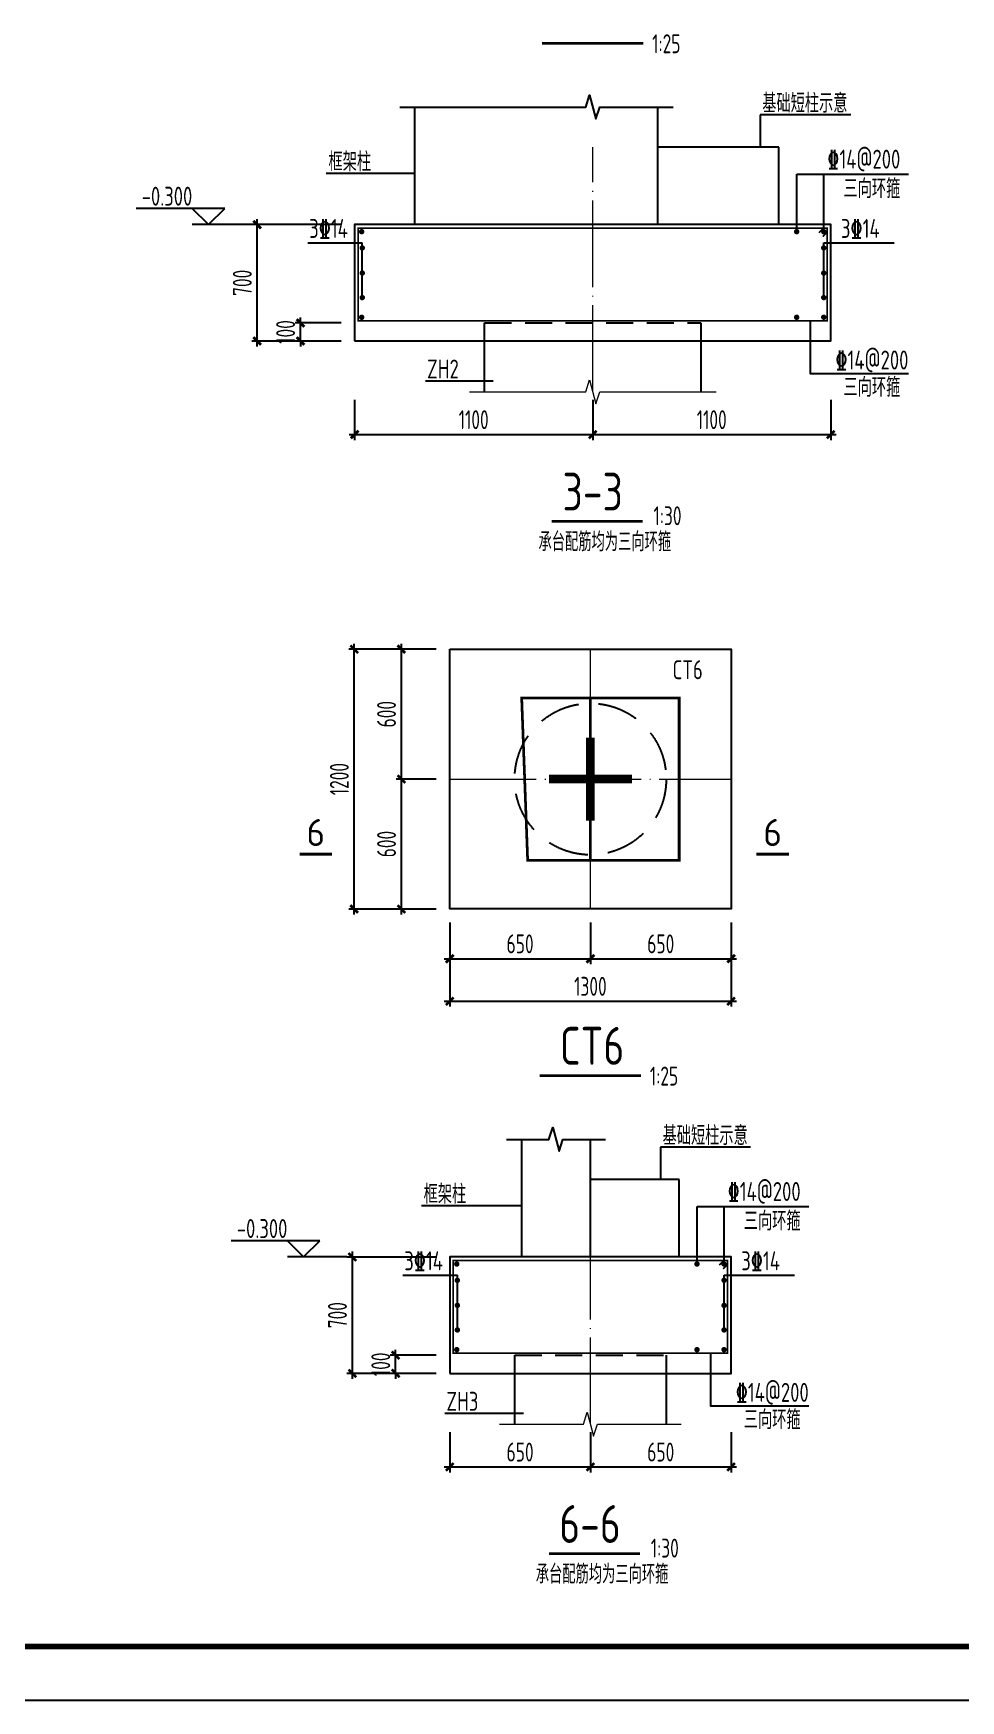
# Model space of a CAD drawing. Extents: x -3102990 to -851544, y -5293060 to -2540151.
# Drawn here: x -2413411 to -2396272, y -2672902 to -2642095 of the extents above; entities that cross this region are included whole.
import ezdxf
from ezdxf.enums import TextEntityAlignment as Align

# ---------------------------------------------------------------- set-up
doc = ezdxf.new("R2010")
doc.units = 0
doc.header["$LTSCALE"] = 1000
doc.header["$PDMODE"] = 1
doc.linetypes.add('DASHED', pattern=[0.75, 0.5, -0.25])
doc.linetypes.add('DOTE', pattern=[2.42, 2, -0.2, 0.02, -0.2])
doc.layers.get('0').update_dxf_attribs({"linetype": 'CONTINUOUS'})
doc.layers.get('Defpoints').update_dxf_attribs({"linetype": 'CONTINUOUS'})
for name, color, linetype in [('AXIS', 253, 'DOTE'), ('BASE_DE', 7, 'CONTINUOUS'), ('COLU', 7, 'CONTINUOUS'), ('COLU_DE_TH', 7, 'CONTINUOUS'), ('DIM', 3, 'CONTINUOUS'), ('NUM', 7, 'CONTINUOUS'), ('PILE_DE', 7, 'CONTINUOUS'), ('PILE_DE_DASH', 9, 'DASHED'), ('PUB_TITLE', 4, 'CONTINUOUS'), ('REIN', 1, 'CONTINUOUS'), ('TEXT', 7, 'CONTINUOUS'), ('THICK', 6, 'CONTINUOUS'), ('THIN', 7, 'CONTINUOUS')]:
    doc.layers.add(name, color=color, linetype=linetype)
doc.layers.add('yichutu', color=7, linetype='CONTINUOUS', true_color=0xffffff, plot=False)
doc.styles.add('TSSD_Dimension', font='tssdeng.shx', dxfattribs={"width": 0.7, "bigfont": 'Hztxt.shx'})
doc.styles.add('TSSD_Label', font='tssdeng.shx', dxfattribs={"width": 0.75, "bigfont": 'hztxt.shx'})
doc.styles.add('TSSD_Norm', font='Tssdeng.shx', dxfattribs={"width": 0.75, "bigfont": 'hztxt.shx'})
doc.styles.add('TSSD_Rein', font='Tssdeng.shx', dxfattribs={"width": 0.75, "bigfont": 'hztxt.shx'})
doc.dimstyles.new('TSSD_25_100', dxfattribs={"dimtxt": 350, "dimasz": 100, "dimexe": 100, "dimexo": 250, "dimgap": 100, "dimtad": 1, "dimdec": 0, "dimlfac": 0.25, "dimzin": 0, "dimdsep": 46, "dimtxsty": 'TSSD_Dimension', "dimblk": 'ARCHTICK', "dimcen": 0, "dimdle": 100, "dimclrt": 7, "dimadec": 0, "dimazin": 0, "dimtfac": 1, "dimtdec": 0, "dimtix": 1, "dimtmove": 2, "dimatfit": 3, "dimfxl": 1, "dimtolj": 1, "dimtzin": 0, "dimarcsym": 0})
doc.dimstyles.new('TSSD_30_100', dxfattribs={"dimtxt": 350, "dimasz": 100, "dimexe": 100, "dimexo": 250, "dimgap": 100, "dimtad": 1, "dimdec": 0, "dimlfac": 0.3, "dimzin": 0, "dimdsep": 46, "dimtxsty": 'TSSD_Dimension', "dimblk": 'ARCHTICK', "dimcen": 0, "dimdle": 100, "dimclrt": 7, "dimadec": 0, "dimazin": 0, "dimtfac": 1, "dimtdec": 0, "dimtix": 1, "dimtmove": 2, "dimatfit": 3, "dimfxl": 1, "dimtolj": 1, "dimtzin": 0, "dimarcsym": 0})

# ---------------------------------------------------------------- blocks, each defined once
blk = doc.blocks.new('_ArchTick')
at = {"color": 0, "const_width": 0.5}
blk.add_lwpolyline([(-0.71, -0.71), (0.71, 0.71)], dxfattribs=at)
blk = doc.blocks.new('*D2198')
at = {"layer": 'Defpoints', "color": 0}
for p in [(-2409273, -2645630), (-2407473, -2645630), (-2407473, -2647780)]:
    blk.add_point(p, dxfattribs=at)
at = {"layer": 'DIM', "color": 0, "lineweight": -2}
for p, q in [((-2407723, -2645630), (-2409373, -2645630)), ((-2409273, -2647880), (-2409273, -2645530)), ((-2407723, -2647780), (-2409373, -2647780))]:
    blk.add_line(p, q, dxfattribs=at)
at = {"layer": 'DIM', "color": 0, "lineweight": -2, "xscale": 100, "yscale": 100, "zscale": 100}
for p, rotation in [((-2409273, -2645630), 90), ((-2409273, -2647780), 270)]:
    blk.add_blockref('_ArchTick', p, dxfattribs=dict(at, rotation=rotation))
at = {"layer": 'DIM', "color": 7, "insert": (-2409548, -2646705), "char_height": 350, "attachment_point": 5, "rotation": 90, "style": 'TSSD_Dimension'}
blk.add_mtext('\\A1;700', dxfattribs=at)
blk = doc.blocks.new('*D2199')
at = {"layer": 'Defpoints', "color": 0}
for p in [(-2408473, -2647446), (-2407473, -2647446), (-2407473, -2647780)]:
    blk.add_point(p, dxfattribs=at)
at = {"layer": 'DIM', "color": 0, "lineweight": -2}
for p, q in [((-2407723, -2647446), (-2408573, -2647446)), ((-2408473, -2647446), (-2408473, -2647346)), ((-2408473, -2647780), (-2408473, -2647446)), ((-2407723, -2647780), (-2408573, -2647780)), ((-2408473, -2647780), (-2408473, -2647880))]:
    blk.add_line(p, q, dxfattribs=at)
at = {"layer": 'DIM', "color": 0, "lineweight": -2, "xscale": 100, "yscale": 100, "zscale": 100}
for p, rotation in [((-2408473, -2647446), 270), ((-2408473, -2647780), 90)]:
    blk.add_blockref('_ArchTick', p, dxfattribs=dict(at, rotation=rotation))
at = {"layer": 'DIM', "color": 7, "insert": (-2408748, -2647613), "char_height": 350, "attachment_point": 5, "rotation": 90, "style": 'TSSD_Dimension'}
blk.add_mtext('\\A1;100', dxfattribs=at)
blk = doc.blocks.new('_reinbk')
blk.add_line((0, 0), (0, 0))
blk = doc.blocks.new('*D2200')
at = {"layer": 'Defpoints', "color": 0, "ltscale": 1.5}
for p in [(-2407473, -2648616), (-2403073, -2648616), (-2403073, -2649509)]:
    blk.add_point(p, dxfattribs=at)
at = {"layer": 'DIM', "color": 0, "lineweight": -2, "ltscale": 1.5}
for p, q in [((-2407473, -2648866), (-2407473, -2649609)), ((-2403073, -2648866), (-2403073, -2649609)), ((-2407573, -2649509), (-2402973, -2649509))]:
    blk.add_line(p, q, dxfattribs=at)
at = {"layer": 'DIM', "color": 0, "lineweight": -2, "ltscale": 1.5, "xscale": 100, "yscale": 100, "zscale": 100, "rotation": 180}
blk.add_blockref('_ArchTick', (-2407473, -2649509), dxfattribs=at)
at = {"layer": 'DIM', "color": 0, "lineweight": -2, "ltscale": 1.5, "xscale": 100, "yscale": 100, "zscale": 100}
blk.add_blockref('_ArchTick', (-2403073, -2649509), dxfattribs=at)
at = {"layer": 'DIM', "color": 7, "ltscale": 1.5, "insert": (-2405273, -2649234), "char_height": 350, "attachment_point": 5, "style": 'TSSD_Dimension'}
blk.add_mtext('\\A1;1100', dxfattribs=at)
blk = doc.blocks.new('*D2201')
at = {"layer": 'Defpoints', "color": 0, "ltscale": 1.5}
for p in [(-2403073, -2648616), (-2398673, -2648616), (-2398673, -2649509)]:
    blk.add_point(p, dxfattribs=at)
at = {"layer": 'DIM', "color": 0, "lineweight": -2, "ltscale": 1.5}
for p, q in [((-2403073, -2648866), (-2403073, -2649609)), ((-2398673, -2648866), (-2398673, -2649609)), ((-2403173, -2649509), (-2398573, -2649509))]:
    blk.add_line(p, q, dxfattribs=at)
at = {"layer": 'DIM', "color": 0, "lineweight": -2, "ltscale": 1.5, "xscale": 100, "yscale": 100, "zscale": 100, "rotation": 180}
blk.add_blockref('_ArchTick', (-2403073, -2649509), dxfattribs=at)
at = {"layer": 'DIM', "color": 0, "lineweight": -2, "ltscale": 1.5, "xscale": 100, "yscale": 100, "zscale": 100}
blk.add_blockref('_ArchTick', (-2398673, -2649509), dxfattribs=at)
at = {"layer": 'DIM', "color": 7, "ltscale": 1.5, "insert": (-2400873, -2649234), "char_height": 350, "attachment_point": 5, "style": 'TSSD_Dimension'}
blk.add_mtext('\\A1;1100', dxfattribs=at)
blk = doc.blocks.new('A$C4DB71547')
at = {"layer": 'REIN', "color": 4, "const_width": 20}
for points in [[(20.9, 106.2), (20.9, -85.5)], [(-75, 10.3), (116.8, 10.3)]]:
    blk.add_lwpolyline(points, dxfattribs=at)
blk = doc.blocks.new('*D2222')
at = {"layer": 'Defpoints', "color": 0, "ltscale": 1.5}
for p in [(-2405715, -2658275), (-2403115, -2658275), (-2403115, -2659194)]:
    blk.add_point(p, dxfattribs=at)
at = {"layer": 'DIM', "color": 0, "lineweight": -2, "ltscale": 1.5}
for p, q in [((-2405715, -2658525), (-2405715, -2659294)), ((-2403115, -2658525), (-2403115, -2659294)), ((-2405815, -2659194), (-2403015, -2659194))]:
    blk.add_line(p, q, dxfattribs=at)
at = {"layer": 'DIM', "color": 0, "lineweight": -2, "ltscale": 1.5, "xscale": 100, "yscale": 100, "zscale": 100, "rotation": 180}
blk.add_blockref('_ArchTick', (-2405715, -2659194), dxfattribs=at)
at = {"layer": 'DIM', "color": 0, "lineweight": -2, "ltscale": 1.5, "xscale": 100, "yscale": 100, "zscale": 100}
blk.add_blockref('_ArchTick', (-2403115, -2659194), dxfattribs=at)
at = {"layer": 'DIM', "color": 7, "ltscale": 1.5, "insert": (-2404415, -2658919), "char_height": 350, "attachment_point": 5, "style": 'TSSD_Dimension'}
blk.add_mtext('\\A1;650', dxfattribs=at)
blk = doc.blocks.new('*D2223')
at = {"layer": 'Defpoints', "color": 0, "ltscale": 1.5}
for p in [(-2403115, -2658275), (-2400515, -2658275), (-2400515, -2659194)]:
    blk.add_point(p, dxfattribs=at)
at = {"layer": 'DIM', "color": 0, "lineweight": -2, "ltscale": 1.5}
for p, q in [((-2403115, -2658525), (-2403115, -2659294)), ((-2400515, -2658525), (-2400515, -2659294)), ((-2403215, -2659194), (-2400415, -2659194))]:
    blk.add_line(p, q, dxfattribs=at)
at = {"layer": 'DIM', "color": 0, "lineweight": -2, "ltscale": 1.5, "xscale": 100, "yscale": 100, "zscale": 100, "rotation": 180}
blk.add_blockref('_ArchTick', (-2403115, -2659194), dxfattribs=at)
at = {"layer": 'DIM', "color": 0, "lineweight": -2, "ltscale": 1.5, "xscale": 100, "yscale": 100, "zscale": 100}
blk.add_blockref('_ArchTick', (-2400515, -2659194), dxfattribs=at)
at = {"layer": 'DIM', "color": 7, "ltscale": 1.5, "insert": (-2401815, -2658919), "char_height": 350, "attachment_point": 5, "style": 'TSSD_Dimension'}
blk.add_mtext('\\A1;650', dxfattribs=at)
blk = doc.blocks.new('*D2224')
at = {"layer": 'Defpoints', "color": 0, "ltscale": 1.5}
for p in [(-2405715, -2658275), (-2400515, -2658275), (-2400515, -2659979)]:
    blk.add_point(p, dxfattribs=at)
at = {"layer": 'DIM', "color": 0, "lineweight": -2, "ltscale": 1.5}
for p, q in [((-2405715, -2658525), (-2405715, -2660079)), ((-2400515, -2658525), (-2400515, -2660079)), ((-2405815, -2659979), (-2400415, -2659979))]:
    blk.add_line(p, q, dxfattribs=at)
at = {"layer": 'DIM', "color": 0, "lineweight": -2, "ltscale": 1.5, "xscale": 100, "yscale": 100, "zscale": 100, "rotation": 180}
blk.add_blockref('_ArchTick', (-2405715, -2659979), dxfattribs=at)
at = {"layer": 'DIM', "color": 0, "lineweight": -2, "ltscale": 1.5, "xscale": 100, "yscale": 100, "zscale": 100}
blk.add_blockref('_ArchTick', (-2400515, -2659979), dxfattribs=at)
at = {"layer": 'DIM', "color": 7, "ltscale": 1.5, "insert": (-2403115, -2659704), "char_height": 350, "attachment_point": 5, "style": 'TSSD_Dimension'}
blk.add_mtext('\\A1;1300', dxfattribs=at)
blk = doc.blocks.new('*D2225')
at = {"layer": 'Defpoints', "color": 0, "ltscale": 1.5}
for p in [(-2406608, -2655875), (-2405715, -2655875), (-2405715, -2658275)]:
    blk.add_point(p, dxfattribs=at)
at = {"layer": 'DIM', "color": 0, "lineweight": -2, "ltscale": 1.5}
for p, q in [((-2405965, -2655875), (-2406708, -2655875)), ((-2406608, -2658375), (-2406608, -2655775)), ((-2405965, -2658275), (-2406708, -2658275))]:
    blk.add_line(p, q, dxfattribs=at)
at = {"layer": 'DIM', "color": 0, "lineweight": -2, "ltscale": 1.5, "xscale": 100, "yscale": 100, "zscale": 100}
for p, rotation in [((-2406608, -2655875), 90), ((-2406608, -2658275), 270)]:
    blk.add_blockref('_ArchTick', p, dxfattribs=dict(at, rotation=rotation))
at = {"layer": 'DIM', "color": 7, "ltscale": 1.5, "insert": (-2406883, -2657075), "char_height": 350, "attachment_point": 5, "rotation": 90, "style": 'TSSD_Dimension'}
blk.add_mtext('\\A1;600', dxfattribs=at)
blk = doc.blocks.new('*D2226')
at = {"layer": 'Defpoints', "color": 0, "ltscale": 1.5}
for p in [(-2406608, -2653475), (-2405715, -2653475), (-2405715, -2655875)]:
    blk.add_point(p, dxfattribs=at)
at = {"layer": 'DIM', "color": 0, "lineweight": -2, "ltscale": 1.5}
for p, q in [((-2406608, -2655975), (-2406608, -2653375)), ((-2405965, -2653475), (-2406708, -2653475)), ((-2405965, -2655875), (-2406708, -2655875))]:
    blk.add_line(p, q, dxfattribs=at)
at = {"layer": 'DIM', "color": 0, "lineweight": -2, "ltscale": 1.5, "xscale": 100, "yscale": 100, "zscale": 100}
for p, rotation in [((-2406608, -2653475), 90), ((-2406608, -2655875), 270)]:
    blk.add_blockref('_ArchTick', p, dxfattribs=dict(at, rotation=rotation))
at = {"layer": 'DIM', "color": 7, "ltscale": 1.5, "insert": (-2406883, -2654675), "char_height": 350, "attachment_point": 5, "rotation": 90, "style": 'TSSD_Dimension'}
blk.add_mtext('\\A1;600', dxfattribs=at)
blk = doc.blocks.new('*D2227')
at = {"layer": 'Defpoints', "color": 0, "ltscale": 1.5}
for p in [(-2407480, -2653475), (-2405715, -2653475), (-2405715, -2658275)]:
    blk.add_point(p, dxfattribs=at)
at = {"layer": 'DIM', "color": 0, "lineweight": -2, "ltscale": 1.5}
for p, q in [((-2407480, -2658375), (-2407480, -2653375)), ((-2405965, -2653475), (-2407580, -2653475)), ((-2405965, -2658275), (-2407580, -2658275))]:
    blk.add_line(p, q, dxfattribs=at)
at = {"layer": 'DIM', "color": 0, "lineweight": -2, "ltscale": 1.5, "xscale": 100, "yscale": 100, "zscale": 100}
for p, rotation in [((-2407480, -2653475), 90), ((-2407480, -2658275), 270)]:
    blk.add_blockref('_ArchTick', p, dxfattribs=dict(at, rotation=rotation))
at = {"layer": 'DIM', "color": 7, "ltscale": 1.5, "insert": (-2407755, -2655875), "char_height": 350, "attachment_point": 5, "rotation": 90, "style": 'TSSD_Dimension'}
blk.add_mtext('\\A1;1200', dxfattribs=at)
blk = doc.blocks.new('*D2228')
at = {"layer": 'Defpoints', "color": 0}
for p in [(-2407515, -2664705), (-2405715, -2664705), (-2405715, -2666855)]:
    blk.add_point(p, dxfattribs=at)
at = {"layer": 'DIM', "color": 0, "lineweight": -2}
for p, q in [((-2405965, -2664705), (-2407615, -2664705)), ((-2407515, -2666955), (-2407515, -2664605)), ((-2405965, -2666855), (-2407615, -2666855))]:
    blk.add_line(p, q, dxfattribs=at)
at = {"layer": 'DIM', "color": 0, "lineweight": -2, "xscale": 100, "yscale": 100, "zscale": 100}
for p, rotation in [((-2407515, -2664705), 90), ((-2407515, -2666855), 270)]:
    blk.add_blockref('_ArchTick', p, dxfattribs=dict(at, rotation=rotation))
at = {"layer": 'DIM', "color": 7, "insert": (-2407790, -2665780), "char_height": 350, "attachment_point": 5, "rotation": 90, "style": 'TSSD_Dimension'}
blk.add_mtext('\\A1;700', dxfattribs=at)
blk = doc.blocks.new('*D2229')
at = {"layer": 'Defpoints', "color": 0}
for p in [(-2406715, -2666521), (-2405715, -2666521), (-2405715, -2666855)]:
    blk.add_point(p, dxfattribs=at)
at = {"layer": 'DIM', "color": 0, "lineweight": -2}
for p, q in [((-2405965, -2666521), (-2406815, -2666521)), ((-2406715, -2666521), (-2406715, -2666421)), ((-2406715, -2666855), (-2406715, -2666521)), ((-2405965, -2666855), (-2406815, -2666855)), ((-2406715, -2666855), (-2406715, -2666955))]:
    blk.add_line(p, q, dxfattribs=at)
at = {"layer": 'DIM', "color": 0, "lineweight": -2, "xscale": 100, "yscale": 100, "zscale": 100}
for p, rotation in [((-2406715, -2666521), 270), ((-2406715, -2666855), 90)]:
    blk.add_blockref('_ArchTick', p, dxfattribs=dict(at, rotation=rotation))
at = {"layer": 'DIM', "color": 7, "insert": (-2406990, -2666688), "char_height": 350, "attachment_point": 5, "rotation": 90, "style": 'TSSD_Dimension'}
blk.add_mtext('\\A1;100', dxfattribs=at)
blk = doc.blocks.new('*D2230')
at = {"layer": 'Defpoints', "color": 0, "ltscale": 1.5}
for p in [(-2405715, -2667691), (-2403115, -2667691), (-2403115, -2668584)]:
    blk.add_point(p, dxfattribs=at)
at = {"layer": 'DIM', "color": 0, "lineweight": -2, "ltscale": 1.5}
for p, q in [((-2405715, -2667941), (-2405715, -2668684)), ((-2403115, -2667941), (-2403115, -2668684)), ((-2405815, -2668584), (-2403015, -2668584))]:
    blk.add_line(p, q, dxfattribs=at)
at = {"layer": 'DIM', "color": 0, "lineweight": -2, "ltscale": 1.5, "xscale": 100, "yscale": 100, "zscale": 100, "rotation": 180}
blk.add_blockref('_ArchTick', (-2405715, -2668584), dxfattribs=at)
at = {"layer": 'DIM', "color": 0, "lineweight": -2, "ltscale": 1.5, "xscale": 100, "yscale": 100, "zscale": 100}
blk.add_blockref('_ArchTick', (-2403115, -2668584), dxfattribs=at)
at = {"layer": 'DIM', "color": 7, "ltscale": 1.5, "insert": (-2404415, -2668309), "char_height": 350, "attachment_point": 5, "style": 'TSSD_Dimension'}
blk.add_mtext('\\A1;650', dxfattribs=at)
blk = doc.blocks.new('*D2231')
at = {"layer": 'Defpoints', "color": 0, "ltscale": 1.5}
for p in [(-2403115, -2667691), (-2400515, -2667691), (-2400515, -2668584)]:
    blk.add_point(p, dxfattribs=at)
at = {"layer": 'DIM', "color": 0, "lineweight": -2, "ltscale": 1.5}
for p, q in [((-2403115, -2667941), (-2403115, -2668684)), ((-2400515, -2667941), (-2400515, -2668684)), ((-2403215, -2668584), (-2400415, -2668584))]:
    blk.add_line(p, q, dxfattribs=at)
at = {"layer": 'DIM', "color": 0, "lineweight": -2, "ltscale": 1.5, "xscale": 100, "yscale": 100, "zscale": 100, "rotation": 180}
blk.add_blockref('_ArchTick', (-2403115, -2668584), dxfattribs=at)
at = {"layer": 'DIM', "color": 0, "lineweight": -2, "ltscale": 1.5, "xscale": 100, "yscale": 100, "zscale": 100}
blk.add_blockref('_ArchTick', (-2400515, -2668584), dxfattribs=at)
at = {"layer": 'DIM', "color": 7, "ltscale": 1.5, "insert": (-2401815, -2668309), "char_height": 350, "attachment_point": 5, "style": 'TSSD_Dimension'}
blk.add_mtext('\\A1;650', dxfattribs=at)
blk = doc.blocks.new('A$C18BE6784')
at = {"layer": 'PUB_TITLE'}
blk.add_lwpolyline([(0, 0), (0, 42000), (89100, 42000), (89100, 0)], close=True, dxfattribs=at)
at = {"layer": 'PUB_TITLE', "const_width": 100}
blk.add_lwpolyline([(88100, 1000), (88100, 41000), (713, 41000), (713, 1000), (88100, 1000)], dxfattribs=at)
blk = doc.blocks.new('yct-891-420-89100-42000-100-2004.0')
at = {"layer": 'yichutu', "color": 7, "true_color": 0xffffff}
blk.add_lwpolyline([(0, 0), (0, 42000), (89100, 42000), (89100, 0)], close=True, dxfattribs=at)

msp = doc.modelspace()

# ---------------------------------------------------------------- linework, layer by layer
at = {"linetype": 'ByBlock'}
for p, q in [((-2408339.61, -2645963.01), (-2407331.73, -2645963.01)), ((-2407331.73, -2646977.38), (-2407331.73, -2645963.01)), ((-2398802.73, -2646977.38), (-2398802.73, -2645963.01)), ((-2398802.73, -2645963.01), (-2397503.76, -2645963.01)), ((-2406581.83, -2665038.12), (-2405573.95, -2665038.12)), ((-2405573.95, -2666052.49), (-2405573.95, -2665038.12)), ((-2400644.96, -2666052.49), (-2400644.96, -2665038.12)), ((-2400644.96, -2665038.12), (-2399345.99, -2665038.12))]:
    msp.add_line(p, q, dxfattribs=at)
at = {"layer": 'AXIS', "linetype": 'DOTE', "lineweight": 5, "ltscale": 0.8}
for p, q in [((-2403072.73, -2648719.81), (-2403072.73, -2644195.98)), ((-2403114.96, -2658274.63), (-2403114.96, -2653474.63)), ((-2405714.96, -2655874.63), (-2400514.96, -2655874.63)), ((-2403114.96, -2667794.93), (-2403114.96, -2663271.09))]:
    msp.add_line(p, q, dxfattribs=at)
at = {"layer": 'BASE_DE'}
for p, q in [((-2406360.25, -2645629.53), (-2406360.25, -2643456.41)), ((-2401867.73, -2645629.53), (-2401867.73, -2643456.41)), ((-2399980.38, -2643602.47), (-2399980.38, -2644195.98)), ((-2399632.73, -2644195.98), (-2401867.73, -2644195.98)), ((-2399632.73, -2645629.53), (-2399632.73, -2644195.98)), ((-2404385.31, -2664704.64), (-2404385.31, -2662531.52)), ((-2403114.96, -2664704.64), (-2403114.96, -2662531.52)), ((-2401822.61, -2662677.58), (-2401822.61, -2663271.09)), ((-2401474.96, -2663271.09), (-2403114.96, -2663271.09)), ((-2401474.96, -2664704.64), (-2401474.96, -2663271.09))]:
    msp.add_line(p, q, dxfattribs=at)
for points in [[(-2407472.73, -2647779.53), (-2398672.73, -2647779.53), (-2398672.73, -2645629.53), (-2407472.73, -2645629.53), (-2407472.73, -2647779.53)], [(-2405714.96, -2666854.64), (-2400514.96, -2666854.64), (-2400514.96, -2664704.64), (-2405714.96, -2664704.64), (-2405714.96, -2666854.64)]]:
    msp.add_lwpolyline(points, dxfattribs=at)
at = {"layer": 'COLU'}
msp.add_lwpolyline([(-2405714.96, -2653474.63), (-2400514.96, -2653474.63), (-2400514.96, -2658274.63), (-2405714.96, -2658274.63)], close=True, dxfattribs=at)
at = {"layer": 'COLU_DE_TH', "const_width": 50}
for points in [[(-2404385.31, -2654374.63), (-2401474.96, -2654374.63), (-2401474.96, -2657374.63), (-2404274.96, -2657374.63)], [(-2403114.96, -2654374.63), (-2401474.96, -2654374.63), (-2401474.96, -2657374.63), (-2403114.96, -2657374.63)]]:
    msp.add_lwpolyline(points, close=True, dxfattribs=at)
at = {"layer": 'NUM', "linetype": 'ByBlock'}
for p, q in [((-2406162.44, -2648517.94, 100), (-2404911.63, -2648517.94, 100)), ((-2405804.66, -2667593.05, 100), (-2404353.85, -2667593.05, 100))]:
    msp.add_line(p, q, dxfattribs=at)
at = {"layer": 'NUM', "const_width": 50}
for points in [[(-2402137.04, -2642277.95), (-2404010.36, -2642277.95)], [(-2402149.87, -2651112.86), (-2403830.53, -2651112.86)], [(-2402179.26, -2661353.06), (-2404052.58, -2661353.06)], [(-2402200.27, -2670187.98), (-2403880.93, -2670187.98)]]:
    msp.add_lwpolyline(points, dxfattribs=at)
at = {"layer": 'PILE_DE'}
for p, q in [((-2405072.73, -2648719.81), (-2405072.73, -2647779.53)), ((-2401072.73, -2647779.53), (-2401072.73, -2648719.81)), ((-2404514.96, -2667794.93), (-2404514.96, -2666854.64)), ((-2401714.96, -2666854.64), (-2401714.96, -2667794.93))]:
    msp.add_line(p, q, dxfattribs=at)
at = {"layer": 'PILE_DE_DASH'}
for p, q in [((-2405072.73, -2647779.53), (-2405072.73, -2647446.2)), ((-2405072.73, -2647446.2), (-2401072.73, -2647446.2)), ((-2401072.73, -2647446.2), (-2401072.73, -2647779.53)), ((-2404514.96, -2666854.64), (-2404514.96, -2666521.31)), ((-2404514.96, -2666521.31), (-2401714.96, -2666521.31)), ((-2401714.96, -2666521.31), (-2401714.96, -2666854.64))]:
    msp.add_line(p, q, dxfattribs=at)
at = {"layer": 'PILE_DE_DASH', "ltscale": 1.5}
msp.add_circle((-2403114.96, -2655874.63), 1400, dxfattribs=at)
at = {"layer": 'REIN', "const_width": 30}
for points in [[(-2398893.3, -2645779.38), (-2398808.44, -2645694.53), (-2398737.73, -2645694.53), (-2398737.73, -2647406.47), (-2407407.73, -2647406.47), (-2407407.73, -2645694.53), (-2398737.73, -2645694.53), (-2398737.73, -2645765.24), (-2398822.59, -2645850.09)], [(-2400735.52, -2664854.5), (-2400650.67, -2664769.64), (-2400579.96, -2664769.64), (-2400579.96, -2666481.59), (-2405649.96, -2666481.59), (-2405649.96, -2664769.64), (-2400579.96, -2664769.64), (-2400579.96, -2664840.35), (-2400664.81, -2664925.21)]]:
    msp.add_lwpolyline(points, dxfattribs=at)
at = {"layer": 'REIN', "const_width": 50}
for points in [[(-2407317.73, -2645759.53, -1), (-2407367.73, -2645759.53, -1)], [(-2399327.73, -2645759.53, 1), (-2399277.73, -2645759.53, 1)], [(-2398827.73, -2645759.53, 1), (-2398777.73, -2645759.53, 1)], [(-2407356.73, -2646060.14, 1), (-2407306.73, -2646060.14, 1)], [(-2398827.73, -2646060.14, 1), (-2398777.73, -2646060.14, 1)], [(-2407356.73, -2646524.08, 1), (-2407306.73, -2646524.08, 1)], [(-2398827.73, -2646524.08, 1), (-2398777.73, -2646524.08, 1)], [(-2407356.73, -2646977.38, 1), (-2407306.73, -2646977.38, 1)], [(-2398827.73, -2646977.38, 1), (-2398777.73, -2646977.38, 1)], [(-2407317.73, -2647341.47, -1), (-2407367.73, -2647341.47, -1)], [(-2399327.73, -2647341.47, 1), (-2399277.73, -2647341.47, 1)], [(-2398827.73, -2647341.47, 1), (-2398777.73, -2647341.47, 1)], [(-2405559.96, -2664834.64, -1), (-2405609.96, -2664834.64, -1)], [(-2401169.96, -2664834.64, 1), (-2401119.96, -2664834.64, 1)], [(-2400669.96, -2664834.64, 1), (-2400619.96, -2664834.64, 1)], [(-2405598.95, -2665135.25, 1), (-2405548.95, -2665135.25, 1)], [(-2400669.96, -2665135.25, 1), (-2400619.96, -2665135.25, 1)], [(-2405598.95, -2665599.2, 1), (-2405548.95, -2665599.2, 1)], [(-2400669.96, -2665599.2, 1), (-2400619.96, -2665599.2, 1)], [(-2405598.95, -2666052.49, 1), (-2405548.95, -2666052.49, 1)], [(-2400669.96, -2666052.49, 1), (-2400619.96, -2666052.49, 1)], [(-2405559.96, -2666416.59, -1), (-2405609.96, -2666416.59, -1)], [(-2401169.96, -2666416.59, 1), (-2401119.96, -2666416.59, 1)], [(-2400669.96, -2666416.59, 1), (-2400619.96, -2666416.59, 1)]]:
    msp.add_lwpolyline(points, format="xyb", close=True, dxfattribs=at)
at = {"layer": 'TEXT'}
for p, q in [((-2398303.15, -2643602.47), (-2399980.38, -2643602.47)), ((-2406360.25, -2644683.99), (-2407996.78, -2644683.99)), ((-2399302.73, -2645759.53), (-2399302.73, -2644694.53)), ((-2399302.73, -2644694.53), (-2397237.73, -2644694.53)), ((-2398802.73, -2645759.53), (-2398802.73, -2644694.53)), ((-2400153.67, -2662677.58), (-2401822.61, -2662677.58)), ((-2404385.31, -2663759.1), (-2406239.01, -2663759.1)), ((-2401144.96, -2664834.64), (-2401144.96, -2663769.64)), ((-2401144.96, -2663769.64), (-2399079.96, -2663769.64)), ((-2400644.96, -2664834.64), (-2400644.96, -2663769.64))]:
    msp.add_line(p, q, dxfattribs=at)
for points in [[(-2399052.73, -2647406.47), (-2399052.73, -2648381.2), (-2397237.73, -2648381.2)], [(-2400894.96, -2666481.59), (-2400894.96, -2667456.31), (-2399079.96, -2667456.31)]]:
    msp.add_lwpolyline(points, dxfattribs=at)
at = {"layer": 'THICK', "const_width": 50}
for points in [[(-2407890.23, -2657261.34), (-2408490.23, -2657261.34)], [(-2399446.77, -2657261.34), (-2400046.77, -2657261.34)]]:
    msp.add_lwpolyline(points, dxfattribs=at)
at = {"layer": 'THIN'}
for p, q in [((-2409872.73, -2645329.53), (-2411511.19, -2645329.53)), ((-2410172.73, -2645629.53), (-2410472.73, -2645329.53)), ((-2410172.73, -2645629.53), (-2409872.73, -2645329.53)), ((-2409372.73, -2645629.53), (-2410472.73, -2645629.53)), ((-2408114.96, -2664404.64), (-2409753.42, -2664404.64)), ((-2408414.96, -2664704.64), (-2408714.96, -2664404.64)), ((-2408414.96, -2664704.64), (-2408114.96, -2664404.64)), ((-2407614.96, -2664704.64), (-2408714.96, -2664704.64))]:
    msp.add_line(p, q, dxfattribs=at)
at = {"layer": 'THIN', "ltscale": 1.5}
for points in [[(-2406640.25, -2643456.41), (-2403202.73, -2643456.41), (-2403132.73, -2643236.41), (-2403012.73, -2643676.41), (-2402942.73, -2643456.41), (-2401587.73, -2643456.41)], [(-2404665.31, -2662531.52), (-2403882.26, -2662531.52), (-2403812.26, -2662311.52), (-2403692.26, -2662751.52), (-2403622.26, -2662531.52), (-2402834.96, -2662531.52)]]:
    msp.add_lwpolyline(points, dxfattribs=at)
at = {"layer": 'THIN', "lineweight": 5, "ltscale": 1.5}
for points in [[(-2405352.73, -2648719.81), (-2403202.73, -2648719.81), (-2403132.73, -2648499.81), (-2403012.73, -2648939.81), (-2402942.73, -2648719.81), (-2400792.73, -2648719.81)], [(-2404794.96, -2667794.93), (-2403244.96, -2667794.93), (-2403174.96, -2667574.93), (-2403054.96, -2668014.93), (-2402984.96, -2667794.93), (-2401434.96, -2667794.93)]]:
    msp.add_lwpolyline(points, dxfattribs=at)

# ---------------------------------------------------------------- block references
at = {"ltscale": 1.5}
msp.add_blockref('A$C18BE6784', (-2444169.83, -2672902.4), dxfattribs=at)
at = {"layer": 'COLU', "ltscale": 1.5, "xscale": 8, "yscale": 8, "zscale": 8}
msp.add_blockref('A$C4DB71547', (-2403282.19, -2655957.4), dxfattribs=at)
at = {"layer": 'TEXT', "xscale": 100, "yscale": 100, "zscale": 100, "rotation": 90}
for p in [(-2399052.73, -2647406.47), (-2400894.96, -2666481.59)]:
    msp.add_blockref('_reinbk', p, dxfattribs=at)
at = {"layer": 'yichutu'}
msp.add_blockref('yct-891-420-89100-42000-100-2004.0', (-2444169.84, -2672902.4), dxfattribs=at)

# ---------------------------------------------------------------- texts
at = {"layer": 'TEXT', "style": 'TSSD_Rein'}
for s, width, p in [('1:25', 0.7, (-2401973.51, -2642462.3)), ('基础短柱示意', 0.75, (-2399939.76, -2643561.18)), ('框架柱', 0.75, (-2407956.16, -2644642.7)), ('ZH2', 0.75, (-2406133.81, -2648471.74)), ('1:30', 0.7, (-2401948.86, -2651183.51)), ('承台配筋均为三向环箍', 0.7, (-2404074.33, -2651664.68, -48)), ('1:25', 0.7, (-2402015.73, -2661537.42)), ('基础短柱示意', 0.75, (-2401781.98, -2662636.3)), ('框架柱', 0.75, (-2406198.38, -2663717.82)), ('ZH3', 0.75, (-2405776.03, -2667546.85)), ('1:30', 0.7, (-2401999.26, -2670258.62)), ('承台配筋均为三向环箍', 0.7, (-2404124.73, -2670739.8, -48))]:
    msp.add_text(s, height=350, dxfattribs=dict(at, width=width)).set_placement(p)
at = {"layer": 'TEXT', "style": 'TSSD_Rein', "width": 0.75}
for s, p in [('%%13214@200', (-2397387.73, -2644594.53)), ('三向环箍', (-2397387.73, -2645140.01)), ('-0.300', (-2410472.73, -2645279.53)), ('3%%13214', (-2407598.01, -2645875.61)), ('3%%13214', (-2397770.05, -2645875.61)), ('%%13214@200', (-2397237.73, -2648306.2)), ('三向环箍', (-2397387.73, -2648810.5)), ('CT6', (-2401038.54, -2654029.02)), ('%%13214@200', (-2399229.96, -2663669.64)), ('三向环箍', (-2399229.96, -2664215.12)), ('-0.300', (-2408714.96, -2664354.64)), ('3%%13214', (-2405840.23, -2664950.73)), ('3%%13214', (-2399612.27, -2664950.73)), ('%%13214@200', (-2399079.96, -2667381.31)), ('三向环箍', (-2399229.96, -2667885.62))]:
    msp.add_text(s, height=350, dxfattribs=at).set_placement(p, align=Align.RIGHT)
at = {"layer": 'TEXT', "style": 'TSSD_Label', "width": 0.8}
for s, p in [('3-3', (-2403072.73, -2650912.86)), ('CT6', (-2403084.81, -2661153.06)), ('6-6', (-2403123.13, -2669987.98))]:
    msp.add_text(s, height=700, dxfattribs=at).set_placement(p, align=Align.CENTER)
at = {"layer": 'TEXT', "style": 'TSSD_Norm'}
for p in [(-2408190.23, -2656861.34), (-2399746.77, -2656861.34)]:
    msp.add_text('6', height=500, dxfattribs=at).set_placement(p, align=Align.MIDDLE_CENTER)

# ---------------------------------------------------------------- dimensions: what is measured, and where the dimension line sits
at = {"layer": 'DIM'}
for base, p1, p2, picture, middle in [((-2409272.73, -2645629.53), (-2407472.73, -2647779.53), (-2407472.73, -2645629.53), '*D2198', (-2409547.73, -2646704.53)), ((-2407514.96, -2664704.64), (-2405714.96, -2666854.64), (-2405714.96, -2664704.64), '*D2228', (-2407789.96, -2665779.64))]:
    dim = msp.add_linear_dim(base=base, p1=p1, p2=p2, angle=90, text='700', dimstyle='TSSD_30_100', dxfattribs=at)
    dim.commit()
    dim.dimension.update_dxf_attribs({"geometry": picture, "text_midpoint": middle})
for base, p1, p2, picture, middle in [((-2408472.73, -2647446.2), (-2407472.73, -2647779.53), (-2407472.73, -2647446.2), '*D2199', (-2408747.73, -2647612.86)), ((-2406714.96, -2666521.31), (-2405714.96, -2666854.64), (-2405714.96, -2666521.31), '*D2229', (-2406989.96, -2666687.98))]:
    dim = msp.add_linear_dim(base=base, p1=p1, p2=p2, angle=90, dimstyle='TSSD_30_100', dxfattribs=at)
    dim.commit()
    dim.dimension.update_dxf_attribs({"geometry": picture, "text_midpoint": middle})
at = {"layer": 'DIM', "ltscale": 1.5}
for base, p1, p2, picture, middle in [((-2403072.73, -2649508.74), (-2407472.73, -2648616.23), (-2403072.73, -2648616.23), '*D2200', (-2405272.73, -2649233.74)), ((-2398672.73, -2649508.74), (-2403072.73, -2648616.23), (-2398672.73, -2648616.23), '*D2201', (-2400872.73, -2649233.74)), ((-2403114.96, -2659194.17), (-2405714.96, -2658274.63), (-2403114.96, -2658274.63), '*D2222', (-2404414.96, -2658919.17)), ((-2400514.96, -2659978.64), (-2405714.96, -2658274.63), (-2400514.96, -2658274.63), '*D2224', (-2403114.96, -2659703.64)), ((-2400514.96, -2659194.17), (-2403114.96, -2658274.63), (-2400514.96, -2658274.63), '*D2223', (-2401814.96, -2658919.17)), ((-2403114.96, -2668583.86), (-2405714.96, -2667691.34), (-2403114.96, -2667691.34), '*D2230', (-2404414.96, -2668308.86)), ((-2400514.96, -2668583.86), (-2403114.96, -2667691.34), (-2400514.96, -2667691.34), '*D2231', (-2401814.96, -2668308.86))]:
    dim = msp.add_linear_dim(base=base, p1=p1, p2=p2, dimstyle='TSSD_25_100', dxfattribs=at)
    dim.commit()
    dim.dimension.update_dxf_attribs({"geometry": picture, "text_midpoint": middle})
for base, p1, p2, picture, middle in [((-2407480.46, -2653474.63), (-2405714.96, -2658274.63), (-2405714.96, -2653474.63), '*D2227', (-2407755.46, -2655874.63)), ((-2406607.78, -2653474.63), (-2405714.96, -2655874.63), (-2405714.96, -2653474.63), '*D2226', (-2406882.78, -2654674.63)), ((-2406607.78, -2655874.63), (-2405714.96, -2658274.63), (-2405714.96, -2655874.63), '*D2225', (-2406882.78, -2657074.63))]:
    dim = msp.add_linear_dim(base=base, p1=p1, p2=p2, angle=90, dimstyle='TSSD_25_100', dxfattribs=at)
    dim.commit()
    dim.dimension.update_dxf_attribs({"geometry": picture, "text_midpoint": middle})

doc.saveas('drawing.dxf')
